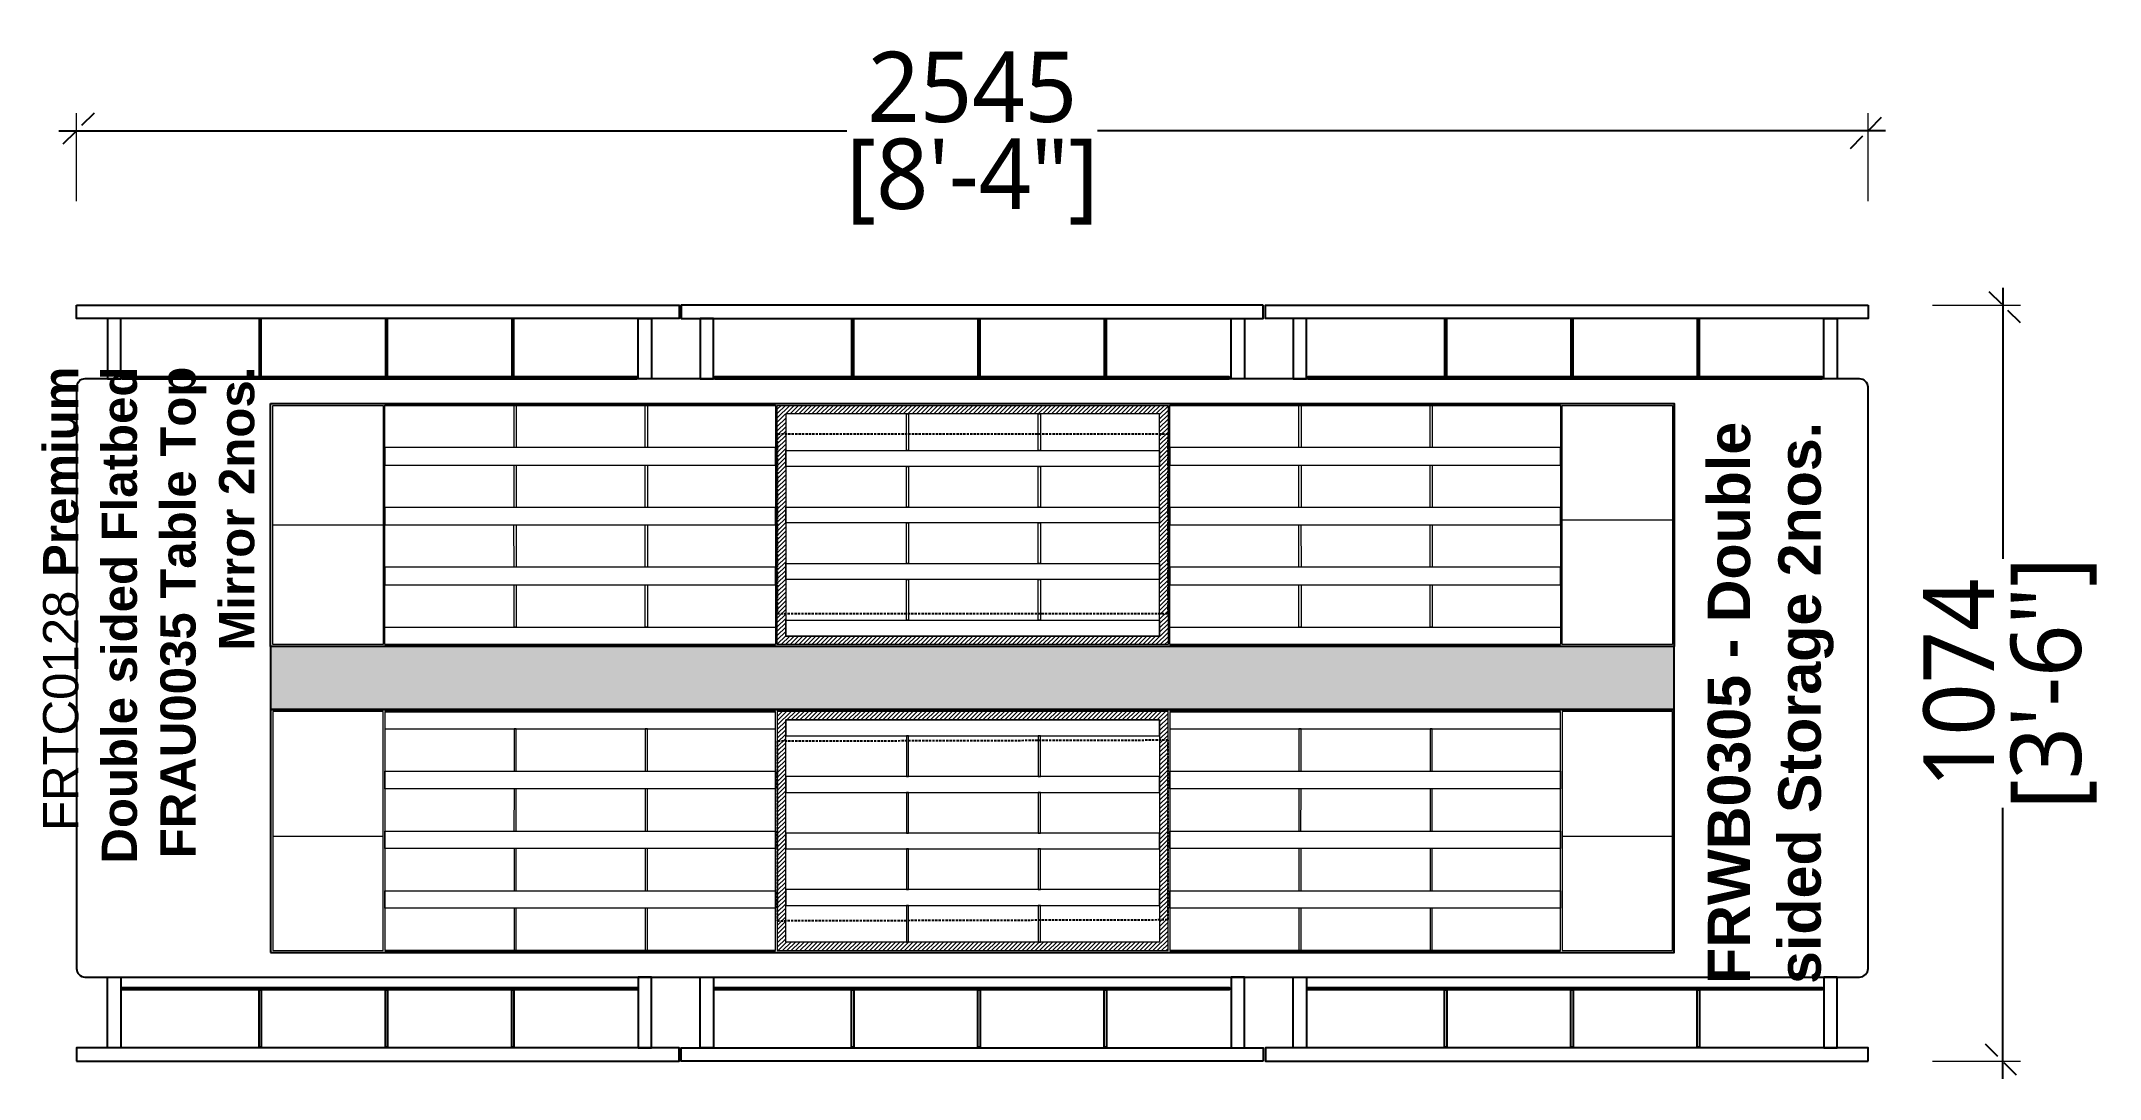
# Model space of a CAD drawing. Header units: millimetres. Extents: x 465 to 3390, y 501 to 1976.
import ezdxf

# ---------------------------------------------------------------- set-up
doc = ezdxf.new("R2010")
doc.units = ezdxf.units.MM
doc.linetypes.add('DASHED', pattern=[0.75, 0.5, -0.25])
doc.linetypes.add('HIDDEN', pattern=[0.375, 0.25, -0.125])
for name, color, linetype in [('Acrylic (2)', 220, 'Continuous'), ('HDF', 24, 'Continuous'), ('LED strip', 40, 'Continuous'), ('Plywood (Common)', 22, 'Continuous'), ('Text code', 23, 'Continuous')]:
    doc.layers.add(name, color=color, linetype=linetype)
doc.layers.add('HATCH', color=252, linetype='Continuous', lineweight=5)
doc.layers.add('Reference lines', color=252, linetype='Continuous', lineweight=0)
doc.styles.get("Standard").update_dxf_attribs({"font": 'arial.ttf'})
doc.styles.add('WOT-PLAN', font='segoeuil.ttf', dxfattribs={"height": 100})
doc.dimstyles.new('WOT - 100', dxfattribs={"dimtxt": 100, "dimasz": 50, "dimexe": 25, "dimexo": 25, "dimgap": 10, "dimtad": 0, "dimdec": 0, "dimzin": 0, "dimdsep": 46, "dimtxsty": 'WOT-PLAN', "dimblk": 'OBLIQUE', "dimcen": 0.09, "dimdle": 25, "dimclrd": 151, "dimclre": 151, "dimclrt": 7, "dimadec": 0, "dimazin": 0, "dimtfac": 1, "dimtdec": 0, "dimtofl": 0, "dimtmove": 0, "dimatfit": 3, "dimldrblk": 'OPEN30', "dimfxl": 100, "dimfxlon": 1, "dimtolj": 1, "dimtzin": 0, "dimlwd": -1, "dimlwe": 5, "dimarcsym": 0})

# ---------------------------------------------------------------- blocks, each defined once
blk = doc.blocks.new('bcfvg')
at = {"layer": 'HATCH', "ltscale": 13}
h = blk.add_hatch(dxfattribs=at)
h.set_pattern_fill('ANSI31', color=256, scale=35)
h.set_pattern_definition([(45, (17811.5295, 330948.523), (-3.09359217, 3.09359217), [])])
h.paths.add_polyline_path([(49398.2, 301460.5), (49398.2, 301800.5), (49953.2, 301800.5), (49953.2, 301460.5)])
h.paths.add_polyline_path([(49410.2, 301788.5), (49410.2, 301472.5), (49941.2, 301472.5), (49941.2, 301788.5)], flags=16)
h = blk.add_hatch(color=256, dxfattribs=at)
h.dxf.hatch_style = 1
h.paths.add_polyline_path([(48678.2, 301368), (50672.2, 301368), (50672.2, 301458), (48678.2, 301458)])
h = blk.add_hatch(dxfattribs=at)
h.set_pattern_fill('ANSI31', color=256, scale=35)
h.set_pattern_definition([(45, (0, 0), (-3.09359217, 3.09359217), [])])
h.paths.add_polyline_path([(49398.2, 301365.5), (49398.2, 301025.6), (49953.2, 301025.6), (49953.2, 301365.5)])
h.paths.add_polyline_path([(49410.2, 301037.6), (49410.2, 301353.5), (49941.2, 301353.5), (49941.2, 301037.6)], flags=16)
at = {"ltscale": 13}
for p, q in [((48840.7, 301800.6, -111), (49395.7, 301800.6, -222)), ((49955.7, 301800.6, -111), (50510.7, 301800.6, -222)), ((48840.7, 301460.5, -111), (49395.7, 301460.5, -222)), ((49955.7, 301460.5, -111), (50510.7, 301460.5, -222)), ((48840.7, 301365.5, -111), (49395.7, 301365.5, -222)), ((49955.7, 301365.5, -111), (50510.7, 301365.5, -222)), ((48840.7, 301025.5, -111), (49395.7, 301025.5, -222)), ((49955.7, 301025.5, -111), (50510.7, 301025.5, -222))]:
    blk.add_line(p, q, dxfattribs=at)
at = {"layer": 'Acrylic (2)', "color": 250, "ltscale": 13}
for points in [[(48661.9, 301922.8), (48661.9, 301841.1), (48664.9, 301841.1), (48664.9, 301922.8), (48661.9, 301922.8)], [(48841.4, 301922.8), (48841.4, 301841.1), (48844.4, 301841.1), (48844.4, 301922.8), (48841.4, 301922.8)], [(49020.9, 301922.8), (49020.9, 301841.1), (49023.9, 301841.1), (49023.9, 301922.8), (49020.9, 301922.8)], [(49503.8, 301922.8), (49503.8, 301841.1), (49506.8, 301841.1), (49506.8, 301922.8), (49503.8, 301922.8)], [(49683.2, 301922.8), (49683.2, 301841.1), (49686.2, 301841.1), (49686.2, 301922.8), (49683.2, 301922.8)], [(49862.7, 301922.8), (49862.7, 301841.1), (49865.7, 301841.1), (49865.7, 301922.8), (49862.7, 301922.8)], [(50346.1, 301922.8), (50346.1, 301841.1), (50349.1, 301841.1), (50349.1, 301922.8), (50346.1, 301922.8)], [(50525.6, 301922.8), (50525.6, 301841.1), (50528.6, 301841.1), (50528.6, 301922.8), (50525.6, 301922.8)], [(50705, 301922.8), (50705, 301841.1), (50708, 301841.1), (50708, 301922.8), (50705, 301922.8)], [(48467.7, 301838.1), (49198.5, 301838.1), (49198.5, 301841.1), (48467.7, 301841.1), (48467.7, 301838.1)], [(49309.5, 301838.1), (50040.3, 301838.1), (50040.3, 301841.1), (49309.5, 301841.1), (49309.5, 301838.1)], [(50151.8, 301838.1), (50882.7, 301838.1), (50882.7, 301841.1), (50151.8, 301841.1), (50151.8, 301838.1)], [(48467.7, 300973), (49198.5, 300973), (49198.5, 300970), (48467.7, 300970), (48467.7, 300973)], [(48661.9, 300888.4), (48661.9, 300970), (48664.9, 300970), (48664.9, 300888.4), (48661.9, 300888.4)], [(48841.4, 300888.4), (48841.4, 300970), (48844.4, 300970), (48844.4, 300888.4), (48841.4, 300888.4)], [(49020.9, 300888.4), (49020.9, 300970), (49023.9, 300970), (49023.9, 300888.4), (49020.9, 300888.4)], [(49309.5, 300973), (50040.3, 300973), (50040.3, 300970), (49309.5, 300970), (49309.5, 300973)], [(49503.8, 300888.4), (49503.8, 300970), (49506.8, 300970), (49506.8, 300888.4), (49503.8, 300888.4)], [(49683.2, 300888.4), (49683.2, 300970), (49686.2, 300970), (49686.2, 300888.4), (49683.2, 300888.4)], [(49862.7, 300888.4), (49862.7, 300970), (49865.7, 300970), (49865.7, 300888.4), (49862.7, 300888.4)], [(50151.8, 300973), (50882.7, 300973), (50882.7, 300970), (50151.8, 300970), (50151.8, 300973)], [(50346.1, 300888.4), (50346.1, 300970), (50349.1, 300970), (50349.1, 300888.4), (50346.1, 300888.4)], [(50525.6, 300888.4), (50525.6, 300970), (50528.6, 300970), (50528.6, 300888.4), (50525.6, 300888.4)], [(50705, 300888.4), (50705, 300970), (50708, 300970), (50708, 300888.4), (50705, 300888.4)]]:
    blk.add_lwpolyline(points, dxfattribs=at)
at = {"layer": 'Acrylic (2)', "lineweight": 5}
for points, elevation in [([(48681.7, 301800.5), (48838.2, 301800.5), (48838.2, 301460.5), (48681.7, 301460.5), (48681.7, 301800.5)], -111), ([(50513.2, 301800.5), (50669.7, 301800.5), (50669.7, 301460.5), (50513.2, 301460.5), (50513.2, 301800.5)], -333), ([(48681.7, 301025.6), (48838.2, 301025.6), (48838.2, 301365.5), (48681.7, 301365.5), (48681.7, 301025.6)], -111), ([(50513.2, 301025.6), (50669.7, 301025.6), (50669.7, 301365.5), (50513.2, 301365.5), (50513.2, 301025.6)], -333)]:
    blk.add_lwpolyline(points, close=True, dxfattribs=dict(at, elevation=elevation))
for points, elevation in [([(48681.7, 301630.5), (48838.2, 301630.5)], -111), ([(50513.2, 301638), (50669.7, 301638)], -333), ([(48681.7, 301188.1), (48838.2, 301188.1)], -111), ([(50513.2, 301188.1), (50669.7, 301188.1)], -333)]:
    blk.add_lwpolyline(points, dxfattribs=dict(at, elevation=elevation))
at = {"layer": 'HDF', "ltscale": 13}
blk.add_lwpolyline([(48414.7, 300988), (50935.7, 300988, 0.414214), (50947.7, 301000), (50947.7, 301826.1, 0.414214), (50935.7, 301838.1), (48414.7, 301838.1, 0.414214), (48402.7, 301826.1), (48402.7, 301000, 0.414214)], format="xyb", close=True, dxfattribs=at)
for points in [[(48678.2, 301803), (50672.2, 301803), (50672.2, 301458), (48678.2, 301458)], [(48678.2, 301023.1), (50672.2, 301023.1), (50672.2, 301368), (48678.2, 301368)]]:
    blk.add_lwpolyline(points, close=True, dxfattribs=at)
at = {"layer": 'LED strip', "ltscale": 13}
blk.add_lwpolyline([(48678.2, 301368), (50672.2, 301368), (50672.2, 301458), (48678.2, 301458)], close=True, dxfattribs=at)
at = {"layer": 'Plywood (Common)', "color": 250, "ltscale": 13}
for points in [[(48402.7, 301942.8), (49258.8, 301942.8), (49258.8, 301923.8), (48402.7, 301923.8)], [(48465.7, 301838.1), (48465.7, 301923.8), (48446.7, 301923.8), (48446.7, 301838.1)], [(50088.5, 301942.8), (49261.8, 301942.8), (49261.8, 301923.8), (50088.5, 301923.8)], [(48402.7, 300868.4), (49258.8, 300868.4), (49258.8, 300887.4), (48402.7, 300887.4)], [(50088.5, 300868.4), (49261.8, 300868.4), (49261.8, 300887.4), (50088.5, 300887.4)]]:
    blk.add_lwpolyline(points, close=True, dxfattribs=at)
for points in [[(49200.5, 301838.1), (49200.5, 301923.8), (49219.5, 301923.8), (49219.5, 301838.1), (49200.5, 301838.1)], [(49307.5, 301838.1), (49307.5, 301923.8), (49288.5, 301923.8), (49288.5, 301838.1), (49307.5, 301838.1)], [(50042.8, 301838.1), (50042.8, 301923.8), (50061.8, 301923.8), (50061.8, 301838.1), (50042.8, 301838.1)], [(50947.7, 301942.8), (50947.7, 301923.8), (50091.5, 301923.8), (50091.5, 301942.8), (50947.7, 301942.8)], [(50149.8, 301838.1), (50149.8, 301923.8), (50130.8, 301923.8), (50130.8, 301838.1), (50149.8, 301838.1)], [(50884.7, 301838.1), (50884.7, 301923.8), (50903.7, 301923.8), (50903.7, 301838.1), (50884.7, 301838.1)], [(48465.7, 300988), (48465.7, 300887.4), (48446.7, 300887.4), (48446.7, 300988), (48465.7, 300988)], [(49200.5, 300988), (49200.5, 300887.4), (49219.5, 300887.4), (49219.5, 300988), (49200.5, 300988)], [(49307.5, 300988), (49307.5, 300887.4), (49288.5, 300887.4), (49288.5, 300988), (49307.5, 300988)], [(50042.8, 300988), (50042.8, 300887.4), (50061.8, 300887.4), (50061.8, 300988), (50042.8, 300988)], [(50149.8, 300988), (50149.8, 300887.4), (50130.8, 300887.4), (50130.8, 300988), (50149.8, 300988)], [(50884.7, 300988), (50884.7, 300887.4), (50903.7, 300887.4), (50903.7, 300988), (50884.7, 300988)], [(50947.7, 300868.4), (50947.7, 300887.4), (50091.5, 300887.4), (50091.5, 300868.4), (50947.7, 300868.4)]]:
    blk.add_lwpolyline(points, dxfattribs=at)
at = {"layer": 'Plywood (Common)', "color": 12, "linetype": 'HIDDEN', "ltscale": 13, "elevation": -111}
for points in [[(49398.2, 301504.5), (49953.2, 301504.5), (49953.2, 301759.5), (49398.2, 301759.5)], [(49398.2, 301068.1), (49953.2, 301069.6), (49953.2, 301324.5), (49398.2, 301323)]]:
    blk.add_lwpolyline(points, close=True, dxfattribs=at)
at = {"layer": 'Reference lines', "color": 1, "ltscale": 13, "elevation": -111}
for points in [[(48840.7, 301800.6), (49395.7, 301800.6), (49395.7, 301460.5), (48840.7, 301460.5)], [(49955.7, 301800.6), (50510.7, 301800.6), (50510.7, 301460.5), (49955.7, 301460.5)], [(48840.7, 301025.5), (49395.7, 301025.5), (49395.7, 301365.5), (48840.7, 301365.5)], [(49955.7, 301025.5), (50510.7, 301025.5), (50510.7, 301365.5), (49955.7, 301365.5)]]:
    blk.add_lwpolyline(points, close=True, dxfattribs=at)
at = {"layer": 'Reference lines', "color": 251, "ltscale": 13}
for points, elevation in [([(49024.2, 301740.4), (49024.2, 301800.6), (49027.2, 301800.6), (49027.2, 301740.4), (49024.2, 301740.4)], -111), ([(49210.7, 301740.4), (49210.7, 301800.6), (49213.7, 301800.6), (49213.7, 301740.4), (49210.7, 301740.4)], -111), ([(49581.7, 301736.4), (49581.7, 301788.5), (49584.7, 301788.5), (49584.7, 301736.4), (49581.7, 301736.4)], -111), ([(49768.9, 301736.4), (49768.9, 301788.5), (49771.9, 301788.5), (49771.9, 301736.4), (49768.9, 301736.4)], -111), ([(50139.2, 301740.4), (50139.2, 301800.6), (50142.2, 301800.6), (50142.2, 301740.4), (50139.2, 301740.4)], -111), ([(50325.7, 301740.4), (50325.7, 301800.6), (50328.7, 301800.6), (50328.7, 301740.4), (50325.7, 301740.4)], -111), ([(49024.2, 301655.4), (49024.2, 301715.6), (49027.2, 301715.6), (49027.2, 301655.4), (49024.2, 301655.4)], -148), ([(49210.7, 301655.4), (49210.7, 301715.6), (49213.7, 301715.6), (49213.7, 301655.4), (49210.7, 301655.4)], -148), ([(49581.7, 301656), (49581.7, 301713.7), (49584.7, 301713.7), (49584.7, 301656), (49581.7, 301656)], -148), ([(49768.9, 301656), (49768.9, 301713.7), (49771.9, 301713.7), (49771.9, 301656), (49768.9, 301656)], -148), ([(50139.2, 301655.4), (50139.2, 301715.6), (50142.2, 301715.6), (50142.2, 301655.4), (50139.2, 301655.4)], -148), ([(50325.7, 301655.4), (50325.7, 301715.6), (50328.7, 301715.6), (50328.7, 301655.4), (50325.7, 301655.4)], -148), ([(49024.2, 301570.4), (49024.1, 301630.6), (49027.1, 301630.6), (49027.2, 301570.4), (49024.2, 301570.4)], -222), ([(49210.7, 301570.4), (49210.7, 301630.6), (49213.7, 301630.6), (49213.7, 301570.4), (49210.7, 301570.4)], -222), ([(49581.7, 301575.6), (49581.7, 301633.3), (49584.7, 301633.3), (49584.7, 301575.6), (49581.7, 301575.6)], -111), ([(49768.9, 301575.6), (49768.9, 301633.3), (49771.9, 301633.3), (49771.9, 301575.6), (49768.9, 301575.6)], -111), ([(50139.2, 301570.4), (50139.1, 301630.6), (50142.1, 301630.6), (50142.2, 301570.4), (50139.2, 301570.4)], -222), ([(50325.7, 301570.4), (50325.7, 301630.6), (50328.7, 301630.6), (50328.7, 301570.4), (50325.7, 301570.4)], -222), ([(49024.2, 301485.4), (49024.2, 301545.5), (49027.2, 301545.5), (49027.2, 301485.4), (49024.2, 301485.4)], -37), ([(49210.7, 301485.4), (49210.7, 301545.5), (49213.7, 301545.5), (49213.7, 301485.4), (49210.7, 301485.4)], -37), ([(49581.7, 301495.2), (49581.7, 301552.9), (49584.7, 301552.9), (49584.7, 301495.2), (49581.7, 301495.2)], -111), ([(49768.9, 301495.2), (49768.9, 301552.9), (49771.9, 301552.9), (49771.9, 301495.2), (49768.9, 301495.2)], -111), ([(50139.2, 301485.4), (50139.2, 301545.5), (50142.2, 301545.5), (50142.2, 301485.4), (50139.2, 301485.4)], -37), ([(50325.7, 301485.4), (50325.7, 301545.5), (50328.7, 301545.5), (50328.7, 301485.4), (50325.7, 301485.4)], -37), ([(49024.2, 301340.7), (49024.2, 301280.5), (49027.2, 301280.5), (49027.2, 301340.7), (49024.2, 301340.7)], -37), ([(49210.7, 301340.7), (49210.7, 301280.5), (49213.7, 301280.5), (49213.7, 301340.7), (49210.7, 301340.7)], -37), ([(50139.2, 301340.7), (50139.2, 301280.5), (50142.2, 301280.5), (50142.2, 301340.7), (50139.2, 301340.7)], -37), ([(50325.7, 301340.7), (50325.7, 301280.5), (50328.7, 301280.5), (50328.7, 301340.7), (50325.7, 301340.7)], -37), ([(49581.7, 301330.9), (49581.7, 301273.1), (49584.7, 301273.1), (49584.7, 301330.9), (49581.7, 301330.9)], -111), ([(49768.9, 301330.9), (49768.9, 301273.1), (49771.9, 301273.1), (49771.9, 301330.9), (49768.9, 301330.9)], -111), ([(49024.2, 301255.7), (49024.1, 301195.5), (49027.1, 301195.5), (49027.2, 301255.7), (49024.2, 301255.7)], -222), ([(49210.7, 301255.7), (49210.7, 301195.5), (49213.7, 301195.5), (49213.7, 301255.7), (49210.7, 301255.7)], -222), ([(49581.7, 301250.5), (49581.7, 301192.7), (49584.7, 301192.7), (49584.7, 301250.5), (49581.7, 301250.5)], -111), ([(49768.9, 301250.5), (49768.9, 301192.7), (49771.9, 301192.7), (49771.9, 301250.5), (49768.9, 301250.5)], -111), ([(50139.2, 301255.7), (50139.1, 301195.5), (50142.1, 301195.5), (50142.2, 301255.7), (50139.2, 301255.7)], -222), ([(50325.7, 301255.7), (50325.7, 301195.5), (50328.7, 301195.5), (50328.7, 301255.7), (50325.7, 301255.7)], -222), ([(49024.2, 301170.7), (49024.2, 301110.5), (49027.2, 301110.5), (49027.2, 301170.7), (49024.2, 301170.7)], -148), ([(49210.7, 301170.7), (49210.7, 301110.5), (49213.7, 301110.5), (49213.7, 301170.7), (49210.7, 301170.7)], -148), ([(49581.7, 301170.1), (49581.7, 301112.3), (49584.7, 301112.3), (49584.7, 301170.1), (49581.7, 301170.1)], -148), ([(49768.9, 301170.1), (49768.9, 301112.3), (49771.9, 301112.3), (49771.9, 301170.1), (49768.9, 301170.1)], -148), ([(50139.2, 301170.7), (50139.2, 301110.5), (50142.2, 301110.5), (50142.2, 301170.7), (50139.2, 301170.7)], -148), ([(50325.7, 301170.7), (50325.7, 301110.5), (50328.7, 301110.5), (50328.7, 301170.7), (50325.7, 301170.7)], -148), ([(49024.2, 301085.7), (49024.2, 301025.5), (49027.2, 301025.5), (49027.2, 301085.7), (49024.2, 301085.7)], -111), ([(49210.7, 301085.7), (49210.7, 301025.5), (49213.7, 301025.5), (49213.7, 301085.7), (49210.7, 301085.7)], -111), ([(49581.7, 301089.7), (49581.7, 301037.6), (49584.7, 301037.6), (49584.7, 301089.7), (49581.7, 301089.7)], -111), ([(49768.9, 301089.7), (49768.9, 301037.6), (49771.9, 301037.6), (49771.9, 301089.7), (49768.9, 301089.7)], -111), ([(50139.2, 301085.7), (50139.2, 301025.5), (50142.2, 301025.5), (50142.2, 301085.7), (50139.2, 301085.7)], -111), ([(50325.7, 301085.7), (50325.7, 301025.5), (50328.7, 301025.5), (50328.7, 301085.7), (50325.7, 301085.7)], -111)]:
    blk.add_lwpolyline(points, dxfattribs=dict(at, elevation=elevation))
at = {"layer": 'Reference lines', "color": 5, "ltscale": 13, "elevation": -111}
for points in [[(49398.2, 301460.5), (49398.2, 301800.5), (49953.2, 301800.5), (49953.2, 301460.5)], [(49410.2, 301788.5), (49410.2, 301472.5), (49941.2, 301472.5), (49941.2, 301788.5)], [(49398.2, 301365.5), (49398.2, 301025.6), (49953.2, 301025.6), (49953.2, 301365.5)], [(49410.2, 301037.6), (49410.2, 301353.5), (49941.2, 301353.5), (49941.2, 301037.6)]]:
    blk.add_lwpolyline(points, close=True, dxfattribs=at)
at = {"layer": 'Reference lines', "color": 251, "ltscale": 13, "elevation": -111}
for points in [[(48840.7, 301715.6), (49395.7, 301715.6), (49395.7, 301740.4), (48840.7, 301740.4)], [(49410.2, 301736.4), (49941.2, 301736.4), (49941.2, 301713.7), (49410.2, 301713.7)], [(49955.7, 301715.6), (50510.7, 301715.6), (50510.7, 301740.4), (49955.7, 301740.4)], [(48840.7, 301630.6), (49395.7, 301630.6), (49395.7, 301655.4), (48840.7, 301655.4)], [(49410.2, 301656), (49941.2, 301656), (49941.2, 301633.3), (49410.2, 301633.3)], [(49955.7, 301630.6), (50510.7, 301630.6), (50510.7, 301655.4), (49955.7, 301655.4)], [(49410.2, 301575.6), (49941.2, 301575.6), (49941.2, 301552.9), (49410.2, 301552.9)], [(48840.7, 301545.5), (49395.7, 301545.5), (49395.7, 301570.4), (48840.7, 301570.4)], [(49955.7, 301545.5), (50510.7, 301545.5), (50510.7, 301570.4), (49955.7, 301570.4)], [(48840.7, 301485.4), (49395.7, 301485.4), (49395.7, 301460.5), (48840.7, 301460.5)], [(49410.2, 301495.2), (49941.2, 301495.2), (49941.2, 301472.5), (49410.2, 301472.5)], [(49955.7, 301485.4), (50510.7, 301485.4), (50510.7, 301460.5), (49955.7, 301460.5)], [(48840.7, 301340.7), (49395.7, 301340.7), (49395.7, 301365.5), (48840.7, 301365.5)], [(49410.2, 301330.9), (49941.2, 301330.9), (49941.2, 301353.5), (49410.2, 301353.5)], [(49955.7, 301340.7), (50510.7, 301340.7), (50510.7, 301365.5), (49955.7, 301365.5)], [(48840.7, 301280.5), (49395.7, 301280.5), (49395.7, 301255.7), (48840.7, 301255.7)], [(49955.7, 301280.5), (50510.7, 301280.5), (50510.7, 301255.7), (49955.7, 301255.7)], [(49410.2, 301250.5), (49941.2, 301250.5), (49941.2, 301273.1), (49410.2, 301273.1)], [(48840.7, 301195.5), (49395.7, 301195.5), (49395.7, 301170.7), (48840.7, 301170.7)], [(49410.2, 301170.1), (49941.2, 301170.1), (49941.2, 301192.7), (49410.2, 301192.7)], [(49955.7, 301195.5), (50510.7, 301195.5), (50510.7, 301170.7), (49955.7, 301170.7)], [(48840.7, 301110.5), (49395.7, 301110.5), (49395.7, 301085.7), (48840.7, 301085.7)], [(49410.2, 301089.7), (49941.2, 301089.7), (49941.2, 301112.3), (49410.2, 301112.3)], [(49955.7, 301110.5), (50510.7, 301110.5), (50510.7, 301085.7), (49955.7, 301085.7)]]:
    blk.add_lwpolyline(points, close=True, dxfattribs=at)
at = {"layer": 'Text code', "color": 8, "attachment_point": 9, "rotation": 90}
for s, width, gutter_width, insert, char_height in [(' {\\C1;FRTC0128\\C250; \\fArial|b1|i0|c0|p34;Premium Double sided Flatbed\\fArial|b0|i0|c0|p34;\\P\\fArial|b1|i0|c0|p34;\\C1; FRAU0035} {\\fArial|b1|i0|c0|p34;\\C250;Table Top Mirror 2nos.}', 879.539, 21.8, (48655.9, 301855.5), 50), (' {\\fArial|b1|i0|c0|p34;\\C1;FRWB0305 - \\C250;Double sided Storage 2nos.}', 908.695, 25.4, (50899, 301777.1), 60.192)]:
    blk.add_mtext_dynamic_manual_height_columns(s, width=width, gutter_width=gutter_width, heights=[0], dxfattribs=dict(at, insert=insert, char_height=char_height))
blk = doc.blocks.new('_Oblique')
at = {"color": 0, "linetype": 'ByBlock', "lineweight": -2}
blk.add_line((-0.5, -0.5), (0.5, 0.5), dxfattribs=at)
blk = doc.blocks.new('*D8')
at = {"color": 151, "lineweight": 5, "ltscale": 30, "transparency": 16777216}
for p, q in [((515.4, 1748.3), (515.4, 1873.3)), ((3060.4, 1748.3), (3060.4, 1873.3))]:
    blk.add_line(p, q, dxfattribs=at)
at = {"color": 151, "ltscale": 30, "transparency": 16777216}
for p, q in [((490.4, 1848.3), (1609.9, 1848.3)), ((3085.4, 1848.3), (1966, 1848.3))]:
    blk.add_line(p, q, dxfattribs=at)
at = {"layer": 'Defpoints', "color": 0, "linetype": 'DASHED', "ltscale": 30, "transparency": 16777216}
for p in [(3060.4, 1848.3), (3060.4, 1340.2), (515.4, 1285.1)]:
    blk.add_point(p, dxfattribs=at)
at = {"color": 151, "linetype": 'DASHED', "ltscale": 30, "transparency": 16777216, "xscale": 50, "yscale": 50, "zscale": 50, "rotation": 180}
blk.add_blockref('_Oblique', (515.4, 1848.3), dxfattribs=at)
at = {"color": 151, "linetype": 'DASHED', "ltscale": 30, "transparency": 16777216, "xscale": 50, "yscale": 50, "zscale": 50}
blk.add_blockref('_Oblique', (3060.4, 1848.3), dxfattribs=at)
at = {"color": 7, "linetype": 'DASHED', "lineweight": -2, "ltscale": 30, "transparency": 16777216, "char_height": 100, "attachment_point": 5, "style": 'WOT-PLAN'}
for s, insert in [('\\A1;2545', (1787.9, 1910)), ('\\A1;[8\'-4"]', (1787.9, 1776.1))]:
    blk.add_mtext(s, dxfattribs=dict(at, insert=insert))
blk = doc.blocks.new('_Open30')
at = {"color": 0, "linetype": 'ByBlock', "lineweight": -2}
for p, q in [((-1, 0.268), (0, 0)), ((0, 0), (-1, -0.268)), ((0, 0), (-1, 0))]:
    blk.add_line(p, q, dxfattribs=at)
blk = doc.blocks.new('*D9')
at = {"color": 151, "ltscale": 30, "transparency": 16777216}
for p, q in [((3251.9, 1625.3), (3251.9, 1240)), ((3251.9, 500.9), (3251.9, 886.2))]:
    blk.add_line(p, q, dxfattribs=at)
at = {"color": 151, "lineweight": 5, "ltscale": 30, "transparency": 16777216}
for p, q in [((3151.9, 1600.3), (3276.9, 1600.3)), ((3151.9, 525.9), (3276.9, 525.9))]:
    blk.add_line(p, q, dxfattribs=at)
at = {"layer": 'Defpoints', "color": 0, "linetype": 'DASHED', "ltscale": 30, "transparency": 16777216}
for p in [(2938.5, 1600.3), (2938.5, 525.9), (3251.9, 525.9)]:
    blk.add_point(p, dxfattribs=at)
at = {"color": 151, "linetype": 'DASHED', "ltscale": 30, "transparency": 16777216, "xscale": 50, "yscale": 50, "zscale": 50}
for p, rotation in [((3251.9, 1600.3), 90), ((3251.9, 525.9), 270)]:
    blk.add_blockref('_Oblique', p, dxfattribs=dict(at, rotation=rotation))
at = {"color": 7, "linetype": 'DASHED', "lineweight": -2, "ltscale": 30, "transparency": 16777216, "char_height": 100, "attachment_point": 5, "rotation": 90, "style": 'WOT-PLAN'}
for s, insert in [('\\A1;[3\'-6"]', (3324.1, 1063.1)), ('\\A1;1074', (3189.9, 1063.1))]:
    blk.add_mtext(s, dxfattribs=dict(at, insert=insert))

msp = doc.modelspace()

# ---------------------------------------------------------------- block references
at = {"layer": 'Plywood (Common)'}
msp.add_blockref('bcfvg', (-47887.2, -300342.4), dxfattribs=at)

# ---------------------------------------------------------------- dimensions: what is measured, and where the dimension line sits
at = {"linetype": 'DASHED', "lineweight": -2, "ltscale": 30}
dim = msp.add_linear_dim(base=(3060.4, 1848.3), p1=(515.4, 1285.1), p2=(3060.4, 1340.2), dimstyle='WOT - 100', override={"dimpost": '\\X', "dimblk1": 'Oblique', "dimblk2": 'Oblique', "dimtmove": 1, "dimatfit": 2}, dxfattribs=at)
dim.commit()
dim.dimension.update_dxf_attribs({"geometry": '*D8', "text_midpoint": (1787.9, 1848.3)})
dim = msp.add_linear_dim(base=(3251.9, 525.9), p1=(2938.5, 1600.3), p2=(2938.5, 525.9), angle=90, dimstyle='WOT - 100', override={"dimpost": '\\X', "dimblk1": 'Oblique', "dimblk2": 'Oblique', "dimtmove": 1, "dimatfit": 2}, dxfattribs=at)
dim.commit()
dim.dimension.update_dxf_attribs({"geometry": '*D9', "text_midpoint": (3251.9, 1063.1)})

doc.saveas('drawing.dxf')
